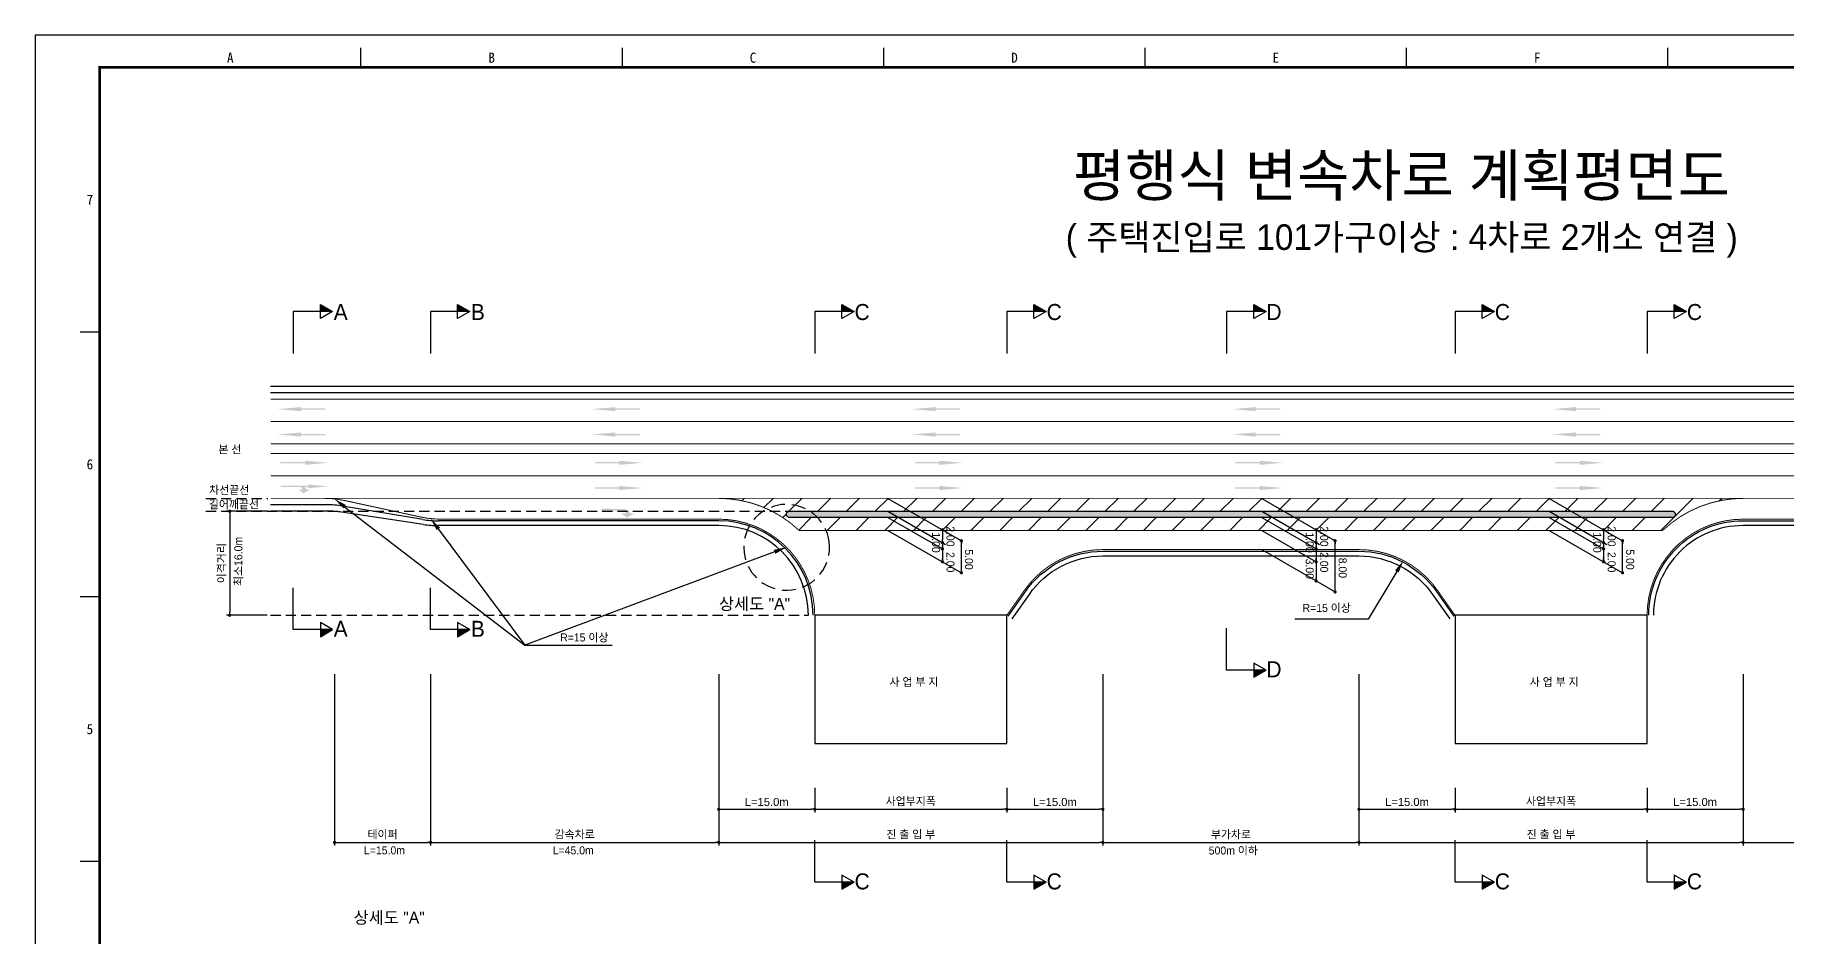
# Model space of a CAD drawing. Header units: millimetres. Extents: x 510 to 934, y -10 to 289.
# Drawn here: x 510.2 to 783.8, y 148.6 to 289.4 of the extents above; entities that cross this region are included whole.
import ezdxf
from ezdxf.enums import TextEntityAlignment as Align

# ---------------------------------------------------------------- set-up
doc = ezdxf.new("R2010")
doc.units = ezdxf.units.MM
doc.linetypes.add('HIDDEN', pattern=[9.525, 6.35, -3.175])
for name, color, linetype in [('CC-GSTR-0004', 4, 'Continuous'), ('CM-LANE-0030', 30, 'Continuous'), ('CZ-DIMT-0002', 7, 'Continuous'), ('CZ-LIN1-0007', 7, 'Continuous'), ('CZ-LIN2-0003', 3, 'Continuous'), ('CZ-LINE-0001', 7, 'Continuous'), ('CZ-TEXT-BOX0', 7, 'Continuous'), ('TITLE', 7, 'Continuous')]:
    doc.layers.add(name, color=color, linetype=linetype)
doc.styles.add('돋움', font='')
doc.styles.add('돋음체', font='')
doc.styles.get('돋움').set_extended_font_data('Dotum')
doc.styles.get('돋음체').set_extended_font_data('DotumChe')

# ---------------------------------------------------------------- blocks, each defined once
blk = doc.blocks.new('_Dot')
at = {"color": 0, "linetype": 'ByBlock', "lineweight": -2}
blk.add_line((-0.5, 0), (-1, 0), dxfattribs=at)
at = {"color": 0, "linetype": 'ByBlock', "const_width": 0.5}
blk.add_lwpolyline([(-0.25, 0, 1), (0.25, 0, 1)], format="xyb", close=True, dxfattribs=at)

msp = doc.modelspace()

# ---------------------------------------------------------------- hatches: boundary and pattern name
at = {"layer": 'CM-LANE-0030'}
h = msp.add_hatch(dxfattribs=at)
h.set_pattern_fill('ANSI31', color=256, style=0)
h.set_pattern_definition([(45, (-1959.184, 447.803), (-2.245064, 2.245064), [])])
h.paths.add_polyline_path([(764.39, 212.1, -0.191871), (776.94, 217.1), (616.94, 217.1, -0.191871), (629.49, 212.1)])
h.paths.add_polyline_path([(627.85, 214.1, 0.002096), (627.72, 214.19, -0.732581), (628.01, 215.1), (765.87, 215.1, -0.732581), (766.16, 214.19, 0.002096), (766.03, 214.1)], flags=16)
at = {"layer": 'CZ-LIN1-0007'}
for points in [[(551.7, 231.35), (551.7, 231.13), (555.52, 231.13), (555.52, 230.92), (551.7, 230.92), (551.7, 230.7), (548.04, 231.03)], [(600.82, 231.35), (600.82, 231.13), (604.64, 231.13), (604.64, 230.92), (600.82, 230.92), (600.82, 230.7), (597.17, 231.03)], [(650.82, 231.35), (650.82, 231.13), (654.64, 231.13), (654.64, 230.92), (650.82, 230.92), (650.82, 230.7), (647.17, 231.03)], [(700.82, 231.35), (700.82, 231.13), (704.64, 231.13), (704.64, 230.92), (700.82, 230.92), (700.82, 230.7), (697.17, 231.03)], [(750.82, 231.35), (750.82, 231.13), (754.64, 231.13), (754.64, 230.92), (750.82, 230.92), (750.82, 230.7), (747.17, 231.03)], [(551.7, 227.39), (551.7, 227.17), (555.52, 227.17), (555.52, 226.96), (551.7, 226.96), (551.7, 226.74), (548.04, 227.07)], [(600.82, 227.39), (600.82, 227.17), (604.64, 227.17), (604.64, 226.96), (600.82, 226.96), (600.82, 226.74), (597.17, 227.07)], [(650.82, 227.39), (650.82, 227.17), (654.64, 227.17), (654.64, 226.96), (650.82, 226.96), (650.82, 226.74), (647.17, 227.07)], [(700.82, 227.39), (700.82, 227.17), (704.64, 227.17), (704.64, 226.96), (700.82, 226.96), (700.82, 226.74), (697.17, 227.07)], [(750.82, 227.39), (750.82, 227.17), (754.64, 227.17), (754.64, 226.96), (750.82, 226.96), (750.82, 226.74), (747.17, 227.07)], [(552.3, 222.97), (552.3, 222.76), (548.48, 222.76), (548.48, 222.54), (552.3, 222.54), (552.3, 222.33), (555.95, 222.65)], [(601.42, 222.97), (601.42, 222.76), (597.6, 222.76), (597.6, 222.54), (601.42, 222.54), (601.42, 222.33), (605.07, 222.65)], [(651.42, 222.97), (651.42, 222.76), (647.6, 222.76), (647.6, 222.54), (651.42, 222.54), (651.42, 222.33), (655.07, 222.65)], [(701.42, 222.97), (701.42, 222.76), (697.6, 222.76), (697.6, 222.54), (701.42, 222.54), (701.42, 222.33), (705.07, 222.65)], [(751.42, 222.97), (751.42, 222.76), (747.6, 222.76), (747.6, 222.54), (751.42, 222.54), (751.42, 222.33), (755.07, 222.65)], [(551.66, 219.09, -0.267976), (552.57, 218.48), (553.12, 218.48), (552.09, 217.9), (551.26, 218.47), (551.87, 218.48, 0.504994), (551.6, 218.85), (548.54, 218.86), (548.55, 219.1)], [(552.79, 219.26), (552.79, 219.07), (549.36, 219.07), (549.36, 218.87), (552.79, 218.87), (552.79, 218.68), (556.06, 218.97)], [(601.42, 219.04), (601.42, 218.82), (597.6, 218.82), (597.6, 218.61), (601.42, 218.61), (601.42, 218.39), (605.07, 218.71)], [(651.42, 219.04), (651.42, 218.82), (647.6, 218.82), (647.6, 218.61), (651.42, 218.61), (651.42, 218.39), (655.07, 218.71)], [(701.42, 219.04), (701.42, 218.82), (697.6, 218.82), (697.6, 218.61), (701.42, 218.61), (701.42, 218.39), (705.07, 218.71)], [(751.42, 219.04), (751.42, 218.82), (747.6, 218.82), (747.6, 218.61), (751.42, 218.61), (751.42, 218.39), (755.07, 218.71)], [(602.14, 215.45, -0.267976), (603.17, 214.76), (603.8, 214.76), (602.63, 214.1), (601.69, 214.75), (602.38, 214.76, 0.504994), (602.07, 215.18), (598.61, 215.2), (598.61, 215.47)]]:
    msp.add_hatch(color=256, dxfattribs=at).paths.add_polyline_path(points)
at = {"layer": 'CZ-LIN2-0003'}
h = msp.add_hatch(dxfattribs=at)
h.set_pattern_fill('CROSS', color=256, scale=0.075, style=0)
h.set_pattern_definition([(0, (-1959.18414, 447.80304), (0.47625, 0.47625), [0.238125, -0.714375]), (90, (-1959.06508, 447.68397), (-0.47625, 0.47625), [0.238125, -0.714375])])
h.paths.add_polyline_path([(765.87, 215.1), (628.01, 215.1, 0.732581), (627.72, 214.19, -0.002096), (627.85, 214.1), (766.03, 214.1, -0.002096), (766.16, 214.19, 0.732581)])
at = {"layer": 'CZ-LINE-0001'}
for points in [[(554.74, 247.37), (554.74, 246.27), (556.64, 246.27)], [(576.16, 247.37), (576.16, 246.27), (578.07, 246.27)], [(636.18, 247.37), (636.18, 246.27), (638.09, 246.27)], [(666.18, 247.37), (666.18, 246.27), (668.09, 246.27)], [(700.51, 247.37), (700.51, 246.27), (702.42, 246.27)], [(736.18, 247.37), (736.18, 246.27), (738.09, 246.27)], [(766.18, 247.37), (766.18, 246.27), (768.09, 246.27)], [(556.64, 196.6), (554.74, 196.6), (554.74, 195.5)], [(578.07, 196.6), (576.16, 196.6), (576.16, 195.5)], [(702.42, 190.28), (700.51, 190.28), (700.51, 189.18)], [(638.09, 157.17), (636.18, 157.17), (636.18, 156.07)], [(668.09, 157.17), (666.18, 157.17), (666.18, 156.07)], [(738.09, 157.17), (736.18, 157.17), (736.18, 156.07)], [(768.09, 157.17), (766.18, 157.17), (766.18, 156.07)]]:
    msp.add_hatch(color=256, dxfattribs=at).paths.add_polyline_path(points)

# ---------------------------------------------------------------- linework, layer by layer
at = {"color": 0, "linetype": 'ByBlock', "lineweight": -2}
for p, q in [((651.88, 211.95), (651.88, 211.7)), ((651.88, 210.45), (651.88, 210.7)), ((710.25, 211.95), (710.25, 211.7)), ((710.25, 210.45), (710.25, 210.7)), ((755.15, 211.95), (755.15, 211.7)), ((755.15, 210.45), (755.15, 210.7)), ((651.88, 209.95), (651.88, 209.7)), ((651.88, 209.45), (651.88, 209.7)), ((654.84, 210.24), (654.84, 209.99)), ((710.25, 209.95), (710.25, 209.7)), ((710.25, 209.45), (710.25, 209.7)), ((713.21, 210.24), (713.21, 209.99)), ((755.15, 209.95), (755.15, 209.7)), ((755.15, 209.45), (755.15, 209.7)), ((758.11, 210.24), (758.11, 209.99)), ((651.88, 207.45), (651.88, 207.7)), ((654.84, 205.74), (654.84, 205.99)), ((710.25, 207.45), (710.25, 207.7)), ((755.15, 207.45), (755.15, 207.7)), ((758.11, 205.74), (758.11, 205.99)), ((710.25, 204.45), (710.25, 204.7)), ((713.21, 202.74), (713.21, 202.99))]:
    msp.add_line(p, q, dxfattribs=at)
at = {"color": 0, "linetype": 'ByBlock', "const_width": 0.25}
for points in [[(651.88, 212.07, 1), (651.88, 212.32, 1)], [(654.84, 210.36, 1), (654.84, 210.61, 1)], [(710.25, 212.07, 1), (710.25, 212.32, 1)], [(713.21, 210.36, 1), (713.21, 210.61, 1)], [(755.15, 212.07, 1), (755.15, 212.32, 1)], [(758.11, 210.36, 1), (758.11, 210.61, 1)], [(651.88, 210.32, 1), (651.88, 210.07, 1)], [(651.88, 210.07, 1), (651.88, 210.32, 1)], [(651.88, 209.32, 1), (651.88, 209.07, 1)], [(710.25, 210.07, 1), (710.25, 210.32, 1)], [(710.25, 210.32, 1), (710.25, 210.07, 1)], [(710.25, 209.32, 1), (710.25, 209.07, 1)], [(755.15, 210.07, 1), (755.15, 210.32, 1)], [(755.15, 210.32, 1), (755.15, 210.07, 1)], [(755.15, 209.32, 1), (755.15, 209.07, 1)], [(651.88, 207.32, 1), (651.88, 207.07, 1)], [(654.84, 205.61, 1), (654.84, 205.36, 1)], [(710.25, 207.32, 1), (710.25, 207.07, 1)], [(755.15, 207.32, 1), (755.15, 207.07, 1)], [(758.11, 205.61, 1), (758.11, 205.36, 1)], [(710.25, 204.32, 1), (710.25, 204.07, 1)], [(713.21, 202.61, 1), (713.21, 202.36, 1)]]:
    msp.add_lwpolyline(points, format="xyb", close=True, dxfattribs=at)
at = {"layer": 'CC-GSTR-0004'}
for p, q in [((555.7, 216.1), (546.94, 216.1)), ((555.82, 215.1), (546.94, 215.1)), ((570.84, 213.02), (558.05, 214.93)), ((570.72, 213.8), (558.17, 215.9)), ((570.72, 213.8), (570.72, 213.8)), ((616.94, 213.6), (573.18, 213.6)), ((573.18, 213.6), (573.18, 213.6)), ((616.94, 212.85), (573.06, 212.85))]:
    msp.add_line(p, q, dxfattribs=at)
for points in [[(546.94, 234.6), (906.94, 234.6)], [(546.94, 233.6), (906.94, 233.6)]]:
    msp.add_lwpolyline(points, dxfattribs=at)
for points in [[(762.19, 198.85, -0.414214), (776.94, 213.6), (866.32, 213.6), (866.32, 213.6, 0.020788), (867.56, 213.65), (867.56, 213.65), (896.32, 216.05), (896.32, 216.05, -0.020788), (897.57, 216.1), (906.94, 216.1)], [(906.94, 215.1), (897.5, 215.1, 0.018717), (896.38, 215.06), (867.5, 212.89, -0.018717), (866.38, 212.85), (776.94, 212.85, 0.414214), (762.94, 198.85)], [(662.15, 198.71), (664.85, 202.54, -0.245085), (676.94, 208.85), (716.94, 208.85, -0.245085), (729.04, 202.54), (731.74, 198.71)], [(662.76, 198.27), (665.46, 202.11, -0.245113), (676.94, 208.1), (716.94, 208.1, -0.245113), (728.42, 202.11), (731.13, 198.27)]]:
    msp.add_lwpolyline(points, format="xyb", dxfattribs=at)
for centre, radius, start, end in [((555.7, 201.1), 15, 80.5377, 90), ((555.82, 200.1), 15, 81.4692, 90), ((573.18, 228.6), 15, 260.5377, 270), ((616.94, 198.85), 14.75, 360, 90), ((573.06, 227.85), 15, 261.4692, 270), ((616.94, 198.85), 14, 0, 90)]:
    msp.add_arc(centre, radius, start, end, dxfattribs=at)
at = {"layer": 'CM-LANE-0030', "const_width": 0.15}
for points in [[(546.94, 225.6), (906.94, 225.6)], [(546.94, 224.1), (906.94, 224.1)]]:
    msp.add_lwpolyline(points, dxfattribs=at)
msp.add_lwpolyline([(616.94, 217.1), (776.94, 217.1, 0.191871), (764.39, 212.1), (629.49, 212.1, 0.191871)], format="xyb", close=True, dxfattribs=at)
at = {"layer": 'CZ-LIN1-0007'}
for p, q in [((555.34, 217.1), (555.34, 217.1)), ((558.51, 216.76), (558.51, 216.76)), ((570.37, 214.19), (570.37, 214.19))]:
    msp.add_line(p, q, dxfattribs=at)
at = {"layer": 'CZ-LIN1-0007', "const_width": 0.15}
for points in [[(546.94, 232.6), (906.94, 232.6)], [(586.14, 217.1), (616.94, 217.1)], [(776.94, 217.1), (837.35, 217.1)]]:
    msp.add_lwpolyline(points, dxfattribs=at)
at = {"layer": 'CZ-LIN1-0007', "linetype": 'HIDDEN', "const_width": 0.15}
for points in [[(546.94, 229.1), (906.94, 229.1)], [(546.94, 220.6), (906.94, 220.6)], [(555.34, 217.1), (586.14, 217.1)]]:
    msp.add_lwpolyline(points, dxfattribs=at)
at = {"layer": 'CZ-LIN1-0007', "const_width": 0.15}
for points in [[(631.94, 198.85, 0.414214), (616.94, 213.85), (573.55, 213.85, -0.053393), (570.37, 214.19), (558.51, 216.76, 0.053393), (555.34, 217.1), (546.94, 217.1)], [(906.94, 217.1), (897.75, 217.1, 0.026985), (896.14, 217.01), (867.75, 213.94, -0.026985), (866.13, 213.85), (776.94, 213.85, 0.414214), (761.94, 198.85)], [(661.94, 198.85), (664.64, 202.69, -0.245076), (676.94, 209.1), (716.94, 209.1, -0.245076), (729.24, 202.69), (731.94, 198.85)]]:
    msp.add_lwpolyline(points, format="xyb", dxfattribs=at)
at = {"layer": 'CZ-LIN2-0003'}
msp.add_lwpolyline([(766.03, 214.1), (627.85, 214.1, 0.002096), (627.72, 214.19, -0.732581), (628.01, 215.1), (765.87, 215.1, -0.732581), (766.16, 214.19, 0.002096)], format="xyb", close=True, dxfattribs=at)
for points in [[(661.94, 198.85), (631.94, 198.85), (631.94, 178.85), (661.94, 178.85)], [(761.94, 198.85), (731.94, 198.85), (731.94, 178.85), (761.94, 178.85)]]:
    msp.add_lwpolyline(points, close=True, dxfattribs=at)
at = {"layer": 'CZ-LINE-0001'}
for p, q in [((556.64, 246.27), (550.5, 246.27)), ((550.5, 246.27), (550.5, 239.73)), ((554.74, 245.17), (554.74, 247.37)), ((554.74, 247.37), (556.64, 246.27)), ((556.64, 246.27), (554.74, 245.17)), ((578.07, 246.27), (571.92, 246.27)), ((571.92, 246.27), (571.92, 239.73)), ((576.16, 245.17), (576.16, 247.37)), ((576.16, 247.37), (578.07, 246.27)), ((578.07, 246.27), (576.16, 245.17)), ((638.09, 246.27), (631.94, 246.27)), ((631.94, 246.27), (631.94, 239.73)), ((636.18, 245.17), (636.18, 247.37)), ((636.18, 247.37), (638.09, 246.27)), ((638.09, 246.27), (636.18, 245.17)), ((668.09, 246.27), (661.94, 246.27)), ((661.94, 246.27), (661.94, 239.73)), ((666.18, 245.17), (666.18, 247.37)), ((666.18, 247.37), (668.09, 246.27)), ((668.09, 246.27), (666.18, 245.17)), ((702.42, 246.27), (696.27, 246.27)), ((696.27, 246.27), (696.27, 239.73)), ((700.51, 245.17), (700.51, 247.37)), ((700.51, 247.37), (702.42, 246.27)), ((702.42, 246.27), (700.51, 245.17)), ((738.09, 246.27), (731.94, 246.27)), ((731.94, 246.27), (731.94, 239.73)), ((736.18, 245.17), (736.18, 247.37)), ((736.18, 247.37), (738.09, 246.27)), ((738.09, 246.27), (736.18, 245.17)), ((768.09, 246.27), (761.94, 246.27)), ((761.94, 246.27), (761.94, 239.73)), ((766.18, 245.17), (766.18, 247.37)), ((766.18, 247.37), (768.09, 246.27)), ((768.09, 246.27), (766.18, 245.17)), ((643.38, 217.1), (654.84, 210.49)), ((701.76, 217.1), (713.21, 210.49)), ((746.66, 217.1), (758.11, 210.49)), ((546.44, 215.1), (540.06, 215.1)), ((540.56, 214.6), (540.56, 199.35)), ((643.38, 215.1), (652.38, 209.91)), ((643.38, 214.1), (651.88, 209.2)), ((701.76, 215.1), (710.75, 209.91)), ((701.76, 214.1), (710.25, 209.2)), ((746.66, 215.1), (755.65, 209.91)), ((746.66, 214.1), (755.15, 209.2)), ((643.38, 212.1), (654.84, 205.49)), ((651.88, 211.7), (651.88, 210.7)), ((701.76, 212.1), (710.25, 207.2)), ((710.25, 211.7), (710.25, 210.7)), ((746.66, 212.1), (758.11, 205.49)), ((755.15, 211.7), (755.15, 210.7)), ((651.88, 209.7), (651.88, 207.2)), ((654.84, 205.49), (654.84, 210.49)), ((701.76, 209.1), (713.21, 202.49)), ((710.25, 209.7), (710.25, 204.2)), ((713.21, 202.49), (713.21, 210.49)), ((755.15, 209.7), (755.15, 207.2)), ((758.11, 205.49), (758.11, 210.49)), ((550.5, 196.6), (550.5, 203.14)), ((571.92, 196.6), (571.92, 203.14)), ((546.44, 198.85), (540.06, 198.85)), ((556.64, 196.6), (554.74, 197.7)), ((554.74, 197.7), (554.74, 195.5)), ((578.07, 196.6), (576.16, 197.7)), ((576.16, 197.7), (576.16, 195.5)), ((556.64, 196.6), (550.5, 196.6)), ((554.74, 195.5), (556.64, 196.6)), ((578.07, 196.6), (571.92, 196.6)), ((576.16, 195.5), (578.07, 196.6)), ((696.27, 190.28), (696.27, 196.82)), ((586.68, 194.17), (600.29, 194.17)), ((556.94, 189.65), (556.94, 162.88)), ((571.94, 189.65), (571.94, 162.88)), ((571.94, 189.65), (571.94, 162.88)), ((616.94, 189.65), (616.94, 162.88)), ((676.94, 189.65), (676.94, 162.88)), ((702.42, 190.28), (696.27, 190.28)), ((702.42, 190.28), (700.51, 191.38)), ((700.51, 191.38), (700.51, 189.18)), ((700.51, 189.18), (702.42, 190.28)), ((716.94, 189.65), (716.94, 162.88)), ((776.94, 189.65), (776.94, 162.88)), ((616.94, 171.93), (616.94, 162.88)), ((616.94, 171.93), (616.94, 168.05)), ((631.94, 171.93), (631.94, 168.05)), ((631.94, 171.93), (631.94, 168.05)), ((661.94, 171.93), (661.94, 168.05)), ((661.94, 171.93), (661.94, 168.05)), ((676.94, 171.93), (676.94, 162.88)), ((676.94, 171.93), (676.94, 168.05)), ((716.94, 171.93), (716.94, 168.05)), ((716.94, 171.93), (716.94, 162.88)), ((731.94, 171.93), (731.94, 168.05)), ((731.94, 171.93), (731.94, 168.05)), ((761.94, 171.93), (761.94, 168.05)), ((761.94, 171.93), (761.94, 168.05)), ((776.94, 171.93), (776.94, 162.88)), ((776.94, 171.93), (776.94, 168.05)), ((617.44, 168.55), (631.44, 168.55)), ((632.44, 168.55), (661.44, 168.55)), ((662.44, 168.55), (676.44, 168.55)), ((717.44, 168.55), (731.44, 168.55)), ((732.44, 168.55), (761.44, 168.55)), ((762.44, 168.55), (776.44, 168.55)), ((557.44, 163.38), (571.44, 163.38)), ((572.44, 163.38), (616.44, 163.38)), ((617.44, 163.38), (676.44, 163.38)), ((631.94, 157.17), (631.94, 163.71)), ((661.94, 157.17), (661.94, 163.71)), ((677.44, 163.38), (716.44, 163.38)), ((717.44, 163.38), (776.44, 163.38)), ((731.94, 157.17), (731.94, 163.71)), ((761.94, 157.17), (761.94, 163.71)), ((777.44, 163.38), (866.44, 163.38)), ((638.09, 157.17), (631.94, 157.17)), ((638.09, 157.17), (636.18, 158.27)), ((636.18, 158.27), (636.18, 156.07)), ((636.18, 156.07), (638.09, 157.17)), ((668.09, 157.17), (661.94, 157.17)), ((668.09, 157.17), (666.18, 158.27)), ((666.18, 158.27), (666.18, 156.07)), ((666.18, 156.07), (668.09, 157.17)), ((738.09, 157.17), (731.94, 157.17)), ((738.09, 157.17), (736.18, 158.27)), ((736.18, 158.27), (736.18, 156.07)), ((736.18, 156.07), (738.09, 157.17)), ((768.09, 157.17), (761.94, 157.17)), ((768.09, 157.17), (766.18, 158.27)), ((766.18, 158.27), (766.18, 156.07)), ((766.18, 156.07), (768.09, 157.17))]:
    msp.add_line(p, q, dxfattribs=at)
at = {"layer": 'CZ-LINE-0001', "linetype": 'HIDDEN', "ltscale": 0.25}
for p, q in [((536.84, 217.1), (546.5, 217.1)), ((536.84, 215.1), (628.09, 215.1)), ((546.94, 198.85), (630.94, 198.85))]:
    msp.add_line(p, q, dxfattribs=at)
at = {"layer": 'CZ-LINE-0001', "linetype": 'HIDDEN', "ltscale": 0.35}
msp.add_line((634.2, 210.24), (634.2, 210.25), dxfattribs=at)
at = {"layer": 'CZ-LINE-0001'}
for points in [[(558.52, 215.8), (586.68, 194.17)], [(573.15, 212.33), (586.68, 194.17)], [(625.68, 208.76), (586.68, 194.17)], [(722.85, 205.68), (718.4, 198.22), (706.92, 198.22)]]:
    msp.add_lwpolyline(points, dxfattribs=at)
at = {"layer": 'CZ-LINE-0001', "linetype": 'HIDDEN', "ltscale": 0.35}
msp.add_arc((627.55, 209.46), 6.7, 6.7667, 6.749, dxfattribs=at)
at = {"layer": 'CZ-LINE-0001'}
for points in [[(558.32, 215.53), (556.93, 217.02), (558.72, 216.06)], [(572.88, 212.13), (571.95, 213.94), (573.41, 212.53)], [(625.56, 209.07), (627.55, 209.46), (625.79, 208.44)], [(722.57, 205.85), (723.88, 207.4), (723.14, 205.51)]]:
    msp.add_solid(points, dxfattribs=at)
at = {"layer": 'TITLE', "color": 7, "linetype": 'Continuous'}
for p, q in [((561.07, 284.39), (561.07, 287.41)), ((601.89, 284.39), (601.89, 287.41)), ((642.72, 284.39), (642.72, 287.41)), ((683.54, 284.39), (683.54, 287.41)), ((724.37, 284.39), (724.37, 287.41)), ((765.19, 284.39), (765.19, 287.41)), ((520.24, 243.06), (517.22, 243.06)), ((520.24, 201.73), (517.22, 201.73)), ((520.24, 160.4), (517.22, 160.4))]:
    msp.add_line(p, q, dxfattribs=at)
at = {"layer": 'TITLE'}
msp.add_lwpolyline([(510.16, -9.95), (933.52, -9.95), (933.52, 289.43), (510.16, 289.43)], close=True, dxfattribs=at)
at = {"layer": 'TITLE', "linetype": 'Continuous', "const_width": 0.403}
msp.add_lwpolyline([(520.24, -4.91), (520.24, 284.39), (928.49, 284.39), (928.49, -4.91)], close=True, dxfattribs=at)

# ---------------------------------------------------------------- block references
at = {"layer": 'CZ-LINE-0001', "xscale": 0.5, "yscale": 0.5, "zscale": 0.5}
for p, rotation in [((540.56, 215.1), 90), ((540.56, 198.85), 270), ((616.94, 168.55), 180), ((631.94, 168.55), 180), ((661.94, 168.55), 180), ((716.94, 168.55), 180), ((731.94, 168.55), 180), ((761.94, 168.55), 180), ((556.94, 163.38), 180), ((571.94, 163.38), 180), ((616.94, 163.38), 180), ((676.94, 163.38), 180), ((716.94, 163.38), 180), ((776.94, 163.38), 180)]:
    msp.add_blockref('_Dot', p, dxfattribs=dict(at, rotation=rotation))
for p in [(631.94, 168.55), (661.94, 168.55), (676.94, 168.55), (731.94, 168.55), (761.94, 168.55), (776.94, 168.55), (571.94, 163.38), (616.94, 163.38), (676.94, 163.38), (716.94, 163.38), (776.94, 163.38)]:
    msp.add_blockref('_Dot', p, dxfattribs=at)

# ---------------------------------------------------------------- texts
at = {"layer": 'CZ-DIMT-0002', "style": '돋움'}
for s, height, p in [('A', 2.5, (557.9, 246.19)), ('B', 2.5, (579.32, 246.19)), ('C', 2.5, (639.34, 246.19)), ('C', 2.5, (669.34, 246.19)), ('D', 2.5, (703.67, 246.19)), ('C', 2.5, (739.34, 246.19)), ('C', 2.5, (769.34, 246.19)), ('본 선', 1.25, (540.6, 224.73)), ('차선끝선', 1.25, (540.49, 218.41)), ('길어깨끝선', 1.25, (541.23, 216.15)), ('상세도 "A"', 1.875, (622.54, 200.63)), ('R=15 이상', 1.25, (711.9, 199.99)), ('A', 2.5, (557.9, 196.73)), ('B', 2.5, (579.32, 196.73)), ('R=15 이상', 1.25, (595.95, 195.38)), ('D', 2.5, (703.67, 190.41)), ('사 업 부 지', 1.25, (647.43, 188.44)), ('사 업 부 지', 1.25, (747.43, 188.44)), ('L=15.0m', 1.25, (564.74, 162.15)), ('L=45.0m', 1.25, (594.22, 162.15)), ('500m 이하', 1.25, (697.32, 162.12)), ('C', 2.5, (639.34, 157.3)), ('C', 2.5, (669.34, 157.3)), ('C', 2.5, (739.34, 157.3)), ('C', 2.5, (769.34, 157.3))]:
    msp.add_text(s, height=height, dxfattribs=at).set_placement(p, align=Align.MIDDLE_CENTER)
msp.add_text('최소16.0m', height=1.25, rotation=90, dxfattribs=at).set_placement((542.54, 203.41))
at = {"layer": 'CZ-DIMT-0002', "char_height": 1.25, "attachment_point": 5, "rotation": 270, "style": '돋움'}
for s, insert in [('1.00', (650.87, 210.2)), ('\\A1;2.00', (653.13, 211.16)), ('1.00', (709.24, 210.2)), ('\\A1;2.00', (711.5, 211.16)), ('1.00', (754.14, 210.2)), ('\\A1;2.00', (756.4, 211.16)), ('2.00', (653.13, 207.13)), ('5.00', (656.02, 207.55)), ('2.00', (711.5, 207.13)), ('2.00', (756.4, 207.13)), ('5.00', (759.29, 207.55)), ('3.00', (709.24, 206.1)), ('8.00', (714.39, 206.24))]:
    msp.add_mtext(s, dxfattribs=dict(at, insert=insert))
at = {"layer": 'CZ-LINE-0001', "insert": (539.37, 206.98), "char_height": 1.25, "attachment_point": 5, "rotation": 90, "style": '돋움'}
msp.add_mtext('\\A1;이격거리', dxfattribs=at)
at = {"layer": 'CZ-LINE-0001', "char_height": 1.25, "attachment_point": 5, "style": '돋움'}
for s, insert in [('\\A1;{\\fArial|b0|i0|c0|p32;L=15.0m}', (624.44, 169.69)), ('\\A1;사업부지폭', (646.94, 169.75)), ('\\A1;{\\fArial|b0|i0|c0|p32;L=15.0m}', (669.44, 169.69)), ('\\A1;{\\fArial|b0|i0|c0|p32;L=15.0m}', (724.44, 169.69)), ('\\A1;사업부지폭', (746.94, 169.75)), ('\\A1;{\\fArial|b0|i0|c0|p32;L=15.0m}', (769.44, 169.69)), ('\\A1;테이퍼', (564.44, 164.57)), ('\\A1;감속차로', (594.44, 164.58)), ('\\A1;진 출 입 부', (646.94, 164.57)), ('\\A1;부가차로', (696.94, 164.57)), ('\\A1;진 출 입 부', (746.94, 164.57))]:
    msp.add_mtext(s, dxfattribs=dict(at, insert=insert))
at = {"layer": 'CZ-TEXT-BOX0', "style": '돋움'}
msp.add_text('상세도 "A"', height=1.875, dxfattribs=at).set_placement((565.48, 151.65), align=Align.MIDDLE_CENTER)
at = {"layer": 'TITLE', "color": 3, "linetype": 'Continuous', "style": '돋음체'}
for s, p in [('A', (540.65, 285.9)), ('B', (581.48, 285.9)), ('C', (622.3, 285.9)), ('D', (663.13, 285.9)), ('E', (703.95, 285.9)), ('F', (744.78, 285.9)), ('7', (518.73, 263.73)), ('6', (518.73, 222.4)), ('5', (518.73, 181.07))]:
    msp.add_text(s, height=1.59, dxfattribs=at).set_placement(p, align=Align.MIDDLE)
at = {"layer": 'TITLE', "style": '돋움'}
for s, height, p in [('평행식 변속차로 계획평면도', 6.5, (723.58, 267.51)), ('( 주택진입로 101가구이상 : 4차로 2개소 연결 )', 4, (723.62, 257.88))]:
    msp.add_text(s, height=height, dxfattribs=at).set_placement(p, align=Align.MIDDLE_CENTER)

doc.saveas('drawing.dxf')
